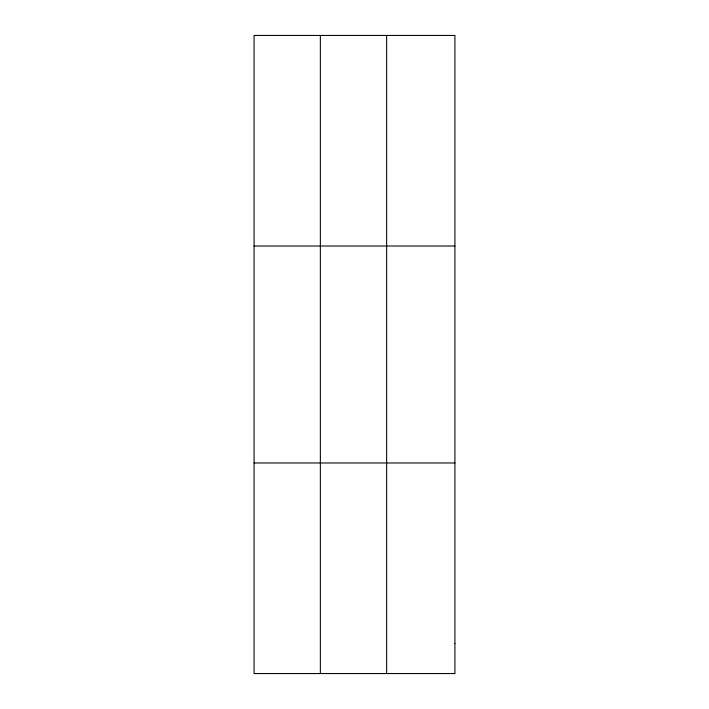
<?xml version="1.0" encoding="UTF-8"?>
<svg xmlns="http://www.w3.org/2000/svg" width="709" height="709" viewBox="0 0 709 709"><rect width="100%" height="100%" fill="white"/><g stroke="black" fill="none" stroke-linecap="round" stroke-linejoin="round"><path stroke-width="1.06" d="M320.353 35.45L320.353 673.55M386.635 35.45L386.635 673.55M254.079 246.023L454.921 246.023M254.079 462.977L454.921 462.977M454.921 643.471L454.921 673.55L254.079 673.55L254.079 35.45L454.921 35.45L454.921 643.471"/></g></svg>
